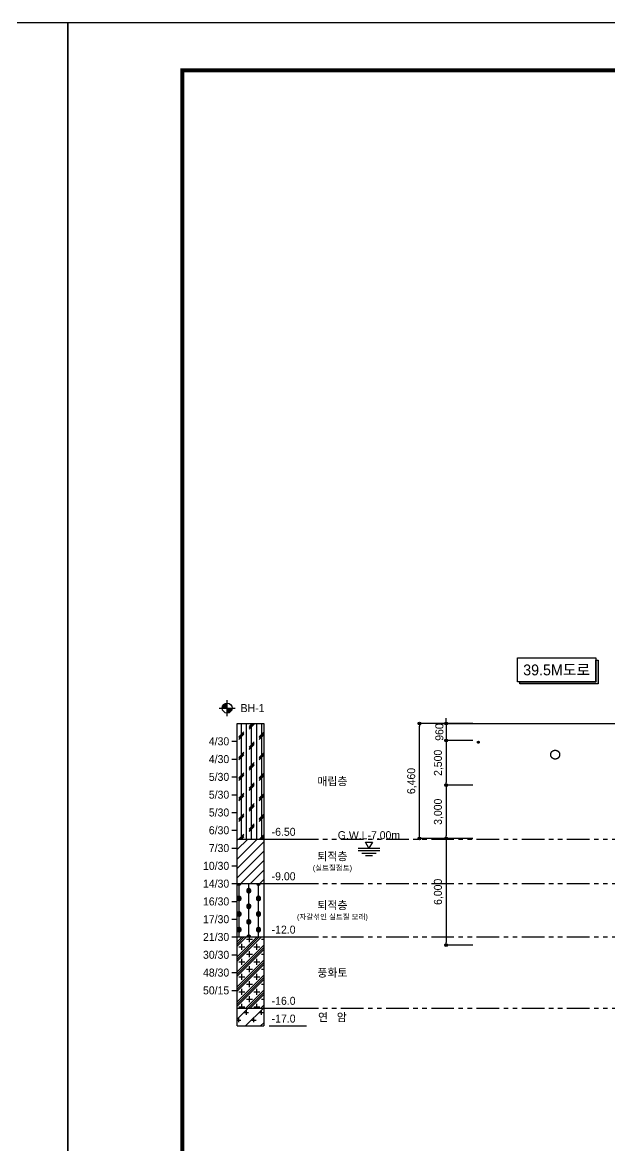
# Model space of a CAD drawing. Header units: millimetres. Extents: x 1073475 to 2890243, y -1340830 to -367733.
# Drawn here: x 1407529 to 1440523, y -430862 to -367733 of the extents above; entities that cross this region are included whole.
import ezdxf
from ezdxf.enums import TextEntityAlignment as Align
from ezdxf.xclip import XClip

# ---------------------------------------------------------------- set-up
doc = ezdxf.new("R2010")
doc.units = ezdxf.units.MM
doc.header["$LTSCALE"] = 50
doc.header["$XCLIPFRAME"] = 2
doc.header["$PDMODE"] = 3
doc.header["$PDSIZE"] = 100
doc.linetypes.add('HIDDEN2', pattern=[4.7625, 3.175, -1.5875])
doc.linetypes.add('PHANTOM', pattern=[63.5, 31.75, -6.35, 6.35, -6.35, 6.35, -6.35])
doc.layers.get('Defpoints').update_dxf_attribs({"color": 151})
for name, color, linetype in [('1-우수관로', 140, '우수'), ('11', 11, 'Continuous'), ('C-DIM', 7, 'Continuous'), ('SITE', 7, 'PHANTOM'), ('TEX', 3, 'Continuous'), ('TEXT', 3, 'Continuous'), ('연속지적도', 32, 'Continuous'), ('주상도', 7, 'Continuous'), ('주상도0', 222, 'Continuous'), ('지하지장물_가스관로', 2, 'Continuous'), ('지하지장물_상수관로', 5, 'HIDDEN2'), ('지하지장물_전기관로', 1, 'HIDDEN2'), ('지하지장물_통신관로', 7, 'HIDDEN2'), ('지하지장물_하수관거(오수)', 30, 'HIDDEN2'), ('현황', 9, 'Continuous')]:
    doc.layers.add(name, color=color, linetype=linetype)
doc.styles.add('LT', font='')
doc.styles.add('RXHG', font='arial.ttf')
doc.styles.get("Standard").update_dxf_attribs({"font": ''})
doc.styles.add('돋움', font='')
doc.styles.add('유형1', font='')
doc.styles.get('LT').set_extended_font_data('GulimChe')
doc.styles.get('Standard').set_extended_font_data('Dotum')
doc.styles.get('돋움').set_extended_font_data('Dotum')
doc.styles.get('유형1').set_extended_font_data('Gulim')
doc.linetypes.add('GAS_LINE', pattern='A,0.5,-0.2,["GAS",Standard,S=0.1,R=0,X=-0.1,Y=-0.05],-0.25', length=0.95)
doc.linetypes.add('KT_LINE', pattern='A,12.7,-5.08,["KT",Standard,S=2.54,R=0,X=-2.54,Y=-1.27],-6.35', length=24.13)
doc.linetypes.add('POWER_LINE', pattern='A,12.7,-5.08,["POWER",Standard,S=2.54,R=0,X=-2.54,Y=-1.27],-6.35', length=24.13)
doc.linetypes.add('SEWER_LINE', pattern='A,12.7,-5.08,["SEWER",Standard,S=2.54,R=0,X=-2.54,Y=-1.27],-6.35', length=24.13)
doc.linetypes.add('WATER_LINE', pattern='A,12.7,-5.08,["WATER",Standard,S=2.54,R=0,X=-2.54,Y=-1.27],-6.35', length=24.13)
doc.linetypes.add('우수', pattern='A,0.5,-0.05,["우수",LT,S=0.1,R=0,X=0,Y=-0.05],-0.4', length=0.95)
doc.dimstyles.new('ISO-25', dxfattribs={"dimtxt": 2.5, "dimasz": 1, "dimexe": 3, "dimexo": 0.625, "dimtad": 1, "dimtxsty": '유형1', "dimblk": 'DIMDOT', "dimcen": 1, "dimclrd": 4, "dimclre": 4, "dimclrt": 6, "dimadec": 0, "dimazin": 0, "dimtfac": 1, "dimtmove": 0, "dimatfit": 3, "dimldrblk": 'DIMDOT', "dimfxl": 1, "dimarcsym": 0})
doc.dimstyles.new('SAM-300', dxfattribs={"dimscale": 1.5, "dimtxt": 300, "dimasz": 100, "dimexe": 70, "dimexo": 0, "dimgap": 100, "dimtad": 1, "dimdec": 0, "dimzin": 0, "dimdsep": 46, "dimlunit": 6, "dimtxsty": '돋움', "dimblk": 'ORIGIN', "dimcen": 100, "dimclrd": 1, "dimclre": 1, "dimclrt": 7, "dimadec": 0, "dimazin": 0, "dimtfac": 1, "dimtdec": 0, "dimtix": 1, "dimtmove": 2, "dimatfit": 3, "dimfxl": 70, "dimtolj": 1, "dimtzin": 0, "dimlwd": -1, "dimlwe": -1, "dimarcsym": 0})

# ---------------------------------------------------------------- blocks, each defined once
blk = doc.blocks.new('DIMDOT')
at = {"color": 0}
blk.add_line((-2, 0), (2, 0), dxfattribs=at)
for radius in [0.5, 0.25]:
    blk.add_circle((0, 0), radius, dxfattribs=at)
blk = doc.blocks.new('dbox')
at = {"layer": '11'}
for p, q in [((4288, 57600), (81088, 57600)), ((4288, 1800), (4288, 57600))]:
    blk.add_line(p, q, dxfattribs=at)
at = {"layer": '11', "const_width": 150}
blk.add_lwpolyline([(81088, 1800), (4288, 1800), (4288, 57600), (81088, 57600)], close=True, dxfattribs=at)
at = {"layer": 'TEXT', "color": 7}
for p, q in [((0, 59400), (84100, 59400)), ((0, 0), (0, 59400)), ((84100, 59400), (84100, 0))]:
    blk.add_line(p, q, dxfattribs=at)
at = {"layer": 'TEX', "color": 6, "linetype": 'Continuous', "style": 'RXHG', "width": 1}
for tag, p in [('일자', (76628, 15972)), ('축척', (76628, 13925)), ('설계번호', (76684, 12170))]:
    blk.add_attdef(tag, p, '', height=300, dxfattribs=at)
at = {"layer": 'TEX', "color": 7, "linetype": 'Continuous', "style": 'RXHG', "width": 1}
blk.add_attdef('파일명', (81840, 4453), '', height=300, rotation=90, dxfattribs=at)
at = {"layer": 'TEX', "linetype": 'Continuous', "style": 'RXHG', "width": 1}
for tag, p in [('도면명-1', (77799, 3389)), ('도면명-2', (77799, 2662))]:
    blk.add_attdef(tag, text='', height=400, dxfattribs=at).set_placement(p, align=Align.CENTER)
blk = doc.blocks.new('_Origin')
at = {"color": 0, "linetype": 'ByBlock', "lineweight": -2}
blk.add_line((0, 0), (-1, 0), dxfattribs=at)
blk.add_circle((0, 0), 0.5, dxfattribs=at)
blk = doc.blocks.new('*D691')
at = {"layer": 'C-DIM', "color": 1, "ltscale": 0.2, "transparency": 16777216}
for p, q in [((1432836, -407140), (1431231, -407140)), ((1431336, -406990), (1431336, -406840)), ((1431336, -407140), (1431336, -408100)), ((1432836, -408100), (1431231, -408100)), ((1431336, -408250), (1431336, -408400))]:
    blk.add_line(p, q, dxfattribs=at)
at = {"layer": 'Defpoints', "color": 0, "ltscale": 0.2, "transparency": 16777216}
for p in [(1432836, -407140), (1431336, -408100), (1432836, -408100)]:
    blk.add_point(p, dxfattribs=at)
at = {"layer": 'C-DIM', "color": 1, "ltscale": 0.2, "transparency": 16777216, "xscale": 150, "yscale": 150, "zscale": 150}
for p, rotation in [((1431336, -407140), 270), ((1431336, -408100), 90)]:
    blk.add_blockref('_Origin', p, dxfattribs=dict(at, rotation=rotation))
at = {"layer": 'C-DIM', "color": 7, "ltscale": 0.2, "transparency": 16777216, "insert": (1430961, -407620), "char_height": 450, "attachment_point": 5, "rotation": 90, "style": '돋움'}
blk.add_mtext('\\A1;960', dxfattribs=at)
blk = doc.blocks.new('*D692')
at = {"layer": 'C-DIM', "color": 1, "ltscale": 0.2, "transparency": 16777216}
for p, q in [((1432836, -408100), (1431231, -408100)), ((1431336, -408250), (1431336, -410450)), ((1432836, -410600), (1431231, -410600))]:
    blk.add_line(p, q, dxfattribs=at)
at = {"layer": 'Defpoints', "color": 0, "ltscale": 0.2, "transparency": 16777216}
for p in [(1432836, -408100), (1431336, -410600), (1432836, -410600)]:
    blk.add_point(p, dxfattribs=at)
at = {"layer": 'C-DIM', "color": 1, "ltscale": 0.2, "transparency": 16777216, "xscale": 150, "yscale": 150, "zscale": 150}
for p, rotation in [((1431336, -408100), 90), ((1431336, -410600), 270)]:
    blk.add_blockref('_Origin', p, dxfattribs=dict(at, rotation=rotation))
at = {"layer": 'C-DIM', "color": 7, "ltscale": 0.2, "transparency": 16777216, "insert": (1430918, -409350), "char_height": 450, "attachment_point": 5, "rotation": 90, "style": '돋움'}
blk.add_mtext('\\A1;2,500', dxfattribs=at)
blk = doc.blocks.new('*D693')
at = {"layer": 'C-DIM', "color": 1, "ltscale": 0.2, "transparency": 16777216}
for p, q in [((1432836, -410600), (1431231, -410600)), ((1431336, -410750), (1431336, -413450)), ((1432836, -413600), (1431231, -413600))]:
    blk.add_line(p, q, dxfattribs=at)
at = {"layer": 'Defpoints', "color": 0, "ltscale": 0.2, "transparency": 16777216}
for p in [(1432836, -410600), (1431336, -413600), (1432836, -413600)]:
    blk.add_point(p, dxfattribs=at)
at = {"layer": 'C-DIM', "color": 1, "ltscale": 0.2, "transparency": 16777216, "xscale": 150, "yscale": 150, "zscale": 150}
for p, rotation in [((1431336, -410600), 90), ((1431336, -413600), 270)]:
    blk.add_blockref('_Origin', p, dxfattribs=dict(at, rotation=rotation))
at = {"layer": 'C-DIM', "color": 7, "ltscale": 0.2, "transparency": 16777216, "insert": (1430918, -412100), "char_height": 450, "attachment_point": 5, "rotation": 90, "style": '돋움'}
blk.add_mtext('\\A1;3,000', dxfattribs=at)
blk = doc.blocks.new('*D694')
at = {"layer": 'C-DIM', "color": 1, "ltscale": 0.2, "transparency": 16777216}
for p, q in [((1432836, -413600), (1431231, -413600)), ((1431336, -413750), (1431336, -419450)), ((1432836, -419600), (1431231, -419600))]:
    blk.add_line(p, q, dxfattribs=at)
at = {"layer": 'Defpoints', "color": 0, "ltscale": 0.2, "transparency": 16777216}
for p in [(1432836, -413600), (1431336, -419600), (1432836, -419600)]:
    blk.add_point(p, dxfattribs=at)
at = {"layer": 'C-DIM', "color": 1, "ltscale": 0.2, "transparency": 16777216, "xscale": 150, "yscale": 150, "zscale": 150}
for p, rotation in [((1431336, -413600), 90), ((1431336, -419600), 270)]:
    blk.add_blockref('_Origin', p, dxfattribs=dict(at, rotation=rotation))
at = {"layer": 'C-DIM', "color": 7, "ltscale": 0.2, "transparency": 16777216, "insert": (1430918, -416600), "char_height": 450, "attachment_point": 5, "rotation": 90, "style": '돋움'}
blk.add_mtext('\\A1;6,000', dxfattribs=at)
blk = doc.blocks.new('*D695')
at = {"layer": 'C-DIM', "color": 1, "ltscale": 0.2, "transparency": 16777216}
for p, q in [((1431336, -407140), (1429731, -407140)), ((1429836, -413450), (1429836, -407290)), ((1431336, -413600), (1429731, -413600))]:
    blk.add_line(p, q, dxfattribs=at)
at = {"layer": 'Defpoints', "color": 0, "ltscale": 0.2, "transparency": 16777216}
for p in [(1429836, -407140), (1431336, -407140), (1431336, -413600)]:
    blk.add_point(p, dxfattribs=at)
at = {"layer": 'C-DIM', "color": 1, "ltscale": 0.2, "transparency": 16777216, "xscale": 150, "yscale": 150, "zscale": 150}
for p, rotation in [((1429836, -407140), 90), ((1429836, -413600), 270)]:
    blk.add_blockref('_Origin', p, dxfattribs=dict(at, rotation=rotation))
at = {"layer": 'C-DIM', "color": 7, "ltscale": 0.2, "transparency": 16777216, "insert": (1429418, -410370), "char_height": 450, "attachment_point": 5, "rotation": 90, "style": '돋움'}
blk.add_mtext('\\A1;6,460', dxfattribs=at)
blk = doc.blocks.new('bh-1')
at = {"layer": '주상도'}
h = blk.add_hatch(color=0, dxfattribs=at)
h.paths.add_polyline_path([(-1315, 1142, 0.414214), (-1592, 864), (-1315, 864)])
h.paths.add_polyline_path([(-1315, 864), (-1315, 587, 0.414214), (-1037, 864)])
h = blk.add_hatch(dxfattribs=at)
h.set_pattern_fill('CORK', color=0, scale=2304, angle=90, style=0)
h.set_pattern_definition([(90, (-406087.6, -214353.86), (-288, 2e-14), []), (225, (-405943.6, -214209.86), (576, -576), [407.2935, -407.2935]), (225, (-405943.6, -214137.86), (576, -576), [407.2935, -407.2935]), (225, (-405943.6, -214065.86), (576, -576), [407.2935, -407.2935])])
h.paths.add_polyline_path([(750, -6500), (750, 0), (-750, 0), (-750, -6500)])
h = blk.add_hatch(dxfattribs=at)
h.set_pattern_fill('ANSI31', color=0, scale=3000, style=0)
h.set_pattern_definition([(45, (-405980.34, -212353.86), (-265.16504, 265.16504), [])])
h.paths.add_polyline_path([(750, -6500), (-750, -6500), (-750, -9000), (750, -9000)])
h = blk.add_hatch(dxfattribs=at)
h.set_pattern_fill('SMCR', color=0, scale=175, style=0)
h.set_pattern_definition([(0, (-405805.1, -212342.4), (0, 875), [73.5, -1020.25]), (0, (-405836.75, -212328.4), (0, 875), [136.85, -956.9]), (0, (-405855.6, -212314.4), (0, 875), [174.615, -919.135]), (0, (-405869.2, -212300.4), (0, 875), [201.705, -892.045]), (0, (-405879.3, -212286.4), (0, 875), [222.0575, -871.6925]), (0, (-405887, -212272.4), (0, 875), [237.405, -856.345]), (0, (-405892.7, -212258.4), (0, 875), [248.6925, -845.0575]), (0, (-405896.55, -212244.4), (0, 875), [256.4625, -837.2875]), (0, (-405898.8, -212230.4), (0, 875), [260.995, -832.755]), (0, (-405899.6, -212216.4), (0, 875), [262.5, -831.25]), (0, (-405898.8, -212202.4), (0, 875), [260.995, -832.755]), (0, (-405896.55, -212188.4), (0, 875), [256.4625, -837.2875]), (0, (-405892.7, -212174.4), (0, 875), [248.6925, -845.0575]), (0, (-405887, -212160.4), (0, 875), [237.405, -856.345]), (0, (-405879.3, -212146.4), (0, 875), [222.0575, -871.6925]), (0, (-405869.2, -212132.4), (0, 875), [201.705, -892.045]), (0, (-405855.6, -212118.4), (0, 875), [174.615, -919.135]), (0, (-405836.75, -212104.4), (0, 875), [136.85, -956.9]), (0, (-405805.1, -212090.4), (0, 875), [73.5, -1020.25]), (0, (-405258.2, -211904.9), (0, 875), [73.5, -1020.25]), (0, (-405289.9, -211890.9), (0, 875), [136.85, -956.9]), (0, (-405308.76, -211876.9), (0, 875), [174.615, -919.135]), (0, (-405322.3, -211862.9), (0, 875), [201.705, -892.045]), (0, (-405332.5, -211848.9), (0, 875), [222.0575, -871.6925]), (0, (-405340.15, -211834.9), (0, 875), [237.405, -856.345]), (0, (-405345.8, -211820.9), (0, 875), [248.6925, -845.0575]), (0, (-405349.7, -211806.9), (0, 875), [256.4625, -837.2875]), (0, (-405351.95, -211792.9), (0, 875), [260.995, -832.755]), (0, (-405352.7, -211778.9), (0, 875), [262.5, -831.25]), (0, (-405351.95, -211764.9), (0, 875), [260.995, -832.755]), (0, (-405349.7, -211750.9), (0, 875), [256.4625, -837.2875]), (0, (-405345.8, -211736.9), (0, 875), [248.6925, -845.0575]), (0, (-405340.15, -211722.9), (0, 875), [237.405, -856.345]), (0, (-405332.5, -211708.9), (0, 875), [222.0575, -871.6925]), (0, (-405322.3, -211694.9), (0, 875), [201.705, -892.045]), (0, (-405308.76, -211680.9), (0, 875), [174.615, -919.135]), (0, (-405289.9, -211666.9), (0, 875), [136.85, -956.9]), (0, (-405258.2, -211652.9), (0, 875), [73.5, -1020.25]), (90, (-405768.3, -212653.86), (-546.875, 3e-14), [])])
h.paths.add_polyline_path([(750, -9000), (-750, -9000), (-750, -12000), (750, -12000)])
h = blk.add_hatch(dxfattribs=at)
h.set_pattern_fill('HWR', color=0, scale=112.21875, style=0, pattern_type=2)
h.set_pattern_definition([(45, (-248107.5, -26924.9), (-421.875, 421.875), []), (45, (-248229, -26924.9), (-421.875, 421.875), []), (45, (-248350.5, -26924.9), (-421.875, 421.875), []), (0, (-247975.87, -26924.9), (421.875, 421.875), [337.5, -506.25]), (90, (-247807.1, -27093.64), (-421.875, 421.875), [337.5, -506.25])])
h.paths.add_polyline_path([(750, -12000), (-750, -12000), (-750, -16000), (750, -16000)])
h = blk.add_hatch(dxfattribs=at)
h.set_pattern_fill('YYST', color=0, scale=144, style=0)
h.set_pattern_definition([(45, (-405980.34, -212853.86), (-424.2675, 424.2675), []), (0, (-405804.75, -212985.04), (424.2096, 424.2096), [237.5568, -610.8624]), (90, (-405686, -213103.83), (-424.2096, 424.2096), [237.5568, -610.8624])])
h.paths.add_polyline_path([(750, -16000), (-750, -16000), (-750, -17000), (750, -17000)])
at = {"layer": '주상도', "color": 0}
for p, q in [((-1315, 418), (-1315, 1311)), ((-1761, 864), (-868, 864)), ((-750, -17000), (-750, 0)), ((-750, 0), (750, 0)), ((750, 0), (750, -17000)), ((-1050, -1000), (-750, -1000)), ((-1050, -2000), (-750, -2000)), ((-1050, -3000), (-750, -3000)), ((-1050, -4000), (-750, -4000)), ((-1050, -5000), (-750, -5000)), ((-1050, -6000), (-750, -6000)), ((-750, -6500), (750, -6500)), ((1050, -6500), (3150, -6500)), ((6652, -7000), (6458, -6674)), ((6458, -6674), (6846, -6674)), ((6846, -6674), (6652, -7000)), ((-1050, -7000), (-750, -7000)), ((6048, -7000), (7256, -7000)), ((6048, -7141), (7256, -7141)), ((6249, -7281), (7054, -7281)), ((6451, -7422), (6853, -7422)), ((-1050, -8000), (-750, -8000)), ((-1050, -9000), (-750, -9000)), ((-750, -9000), (750, -9000)), ((1050, -9000), (3150, -9000)), ((-1050, -10000), (-750, -10000)), ((-1050, -11000), (-750, -11000)), ((-1050, -12000), (-750, -12000)), ((-750, -12000), (750, -12000)), ((1050, -12000), (3150, -12000)), ((-1050, -13000), (-750, -13000)), ((-1050, -14000), (-750, -14000)), ((-1050, -15000), (-750, -15000)), ((-750, -16000), (750, -16000)), ((1050, -16000), (3150, -16000)), ((-750, -17000), (750, -17000)), ((1050, -17000), (3150, -17000))]:
    blk.add_line(p, q, dxfattribs=at)
blk.add_circle((-1315, 864), 277, dxfattribs=at)
at = {"layer": '주상도', "color": 0, "style": '돋움'}
blk.add_text('BH-1', height=450, dxfattribs=at).set_placement((111, 643), align=Align.CENTER)
for s, p in [('4/30', (-1200, -1000)), ('4/30', (-1200, -2000)), ('5/30', (-1200, -3000)), ('5/30', (-1200, -4000)), ('5/30', (-1200, -5000)), ('6/30', (-1200, -6000)), ('7/30', (-1200, -7000)), ('10/30', (-1200, -8000)), ('14/30', (-1200, -9000)), ('16/30', (-1200, -10000)), ('17/30', (-1200, -11000)), ('21/30', (-1200, -12000)), ('30/30', (-1200, -13000)), ('48/30', (-1200, -14000)), ('50/15', (-1200, -15000))]:
    blk.add_text(s, height=450, dxfattribs=at).set_placement(p, align=Align.MIDDLE_RIGHT)
for s, height, p in [('매립층', 450, (4600, -3249)), ('G.W.L-7.00m', 450, (6652, -6277)), ('퇴적층', 450, (4600, -7466)), ('(실트질점토)', 300, (4600, -8116)), ('퇴적층', 450, (4600, -10216)), ('(자갈섞인 실트질 모래)', 300, (4600, -10866)), ('풍화토', 450, (4600, -14009)), ('연   암', 450, (4600, -16510))]:
    blk.add_text(s, height=height, dxfattribs=at).set_placement(p, align=Align.MIDDLE_CENTER)
for s, p in [('-6.50', (1186, -6087)), ('-9.00', (1186, -8587)), ('-12.0', (1186, -11587)), ('-16.0', (1186, -15587)), ('-17.0', (1186, -16587))]:
    blk.add_text(s, height=450, dxfattribs=at).set_placement(p, align=Align.MIDDLE_LEFT)
blk = doc.blocks.new('A$405090834614')
at = {"layer": '1-우수관로', "color": 251, "linetype": '우수', "lineweight": 0, "ltscale": 80}
blk.add_lwpolyline([(185502, 13028), (184884, 22596), (180273, 88945), (172057, 168906), (121638, 164312), (118262, 188984)], dxfattribs=at)
at = {"layer": '연속지적도', "color": 251}
for p, q in [((195078, 143943), (209727, 2404)), ((209727, 2404), (195078, 143943))]:
    blk.add_line(p, q, dxfattribs=at)
at = {"layer": '지하지장물_가스관로', "color": 251, "linetype": 'GAS_LINE', "ltscale": 3}
blk.add_lwpolyline([(172043, 129154), (173937, 129308), (182760, 39013), (182551, 11068)], dxfattribs=at)
at = {"layer": '지하지장물_상수관로', "color": 251, "linetype": 'WATER_LINE', "ltscale": 3}
blk.add_lwpolyline([(165003, 177754), (176543, 74656), (179909, 44130), (180541, 14655)], dxfattribs=at)
at = {"layer": '지하지장물_전기관로', "color": 251, "linetype": 'POWER_LINE', "ltscale": 3}
blk.add_lwpolyline([(186670, 16637), (186590, 33534), (184398, 74092), (182595, 86963), (177310, 132594), (173297, 174213)], dxfattribs=at)
at = {"layer": '지하지장물_통신관로', "color": 251, "linetype": 'KT_LINE', "ltscale": 3}
blk.add_lwpolyline([(179973, 22140), (178340, 57330), (174617, 92638), (167709, 153756), (166514, 164057), (162819, 177078), (146292, 175121), (136183, 173575), (130490, 179990), (129558, 186301)], dxfattribs=at)
at = {"layer": '지하지장물_하수관거(오수)', "color": 251, "linetype": 'SEWER_LINE', "ltscale": 3}
blk.add_leader([(179646, 42130), (175452, 87903)], dimstyle='ISO-25', override={"dimgap": 0.625, "dimtad": 0, "dimclrd": 251}, dxfattribs=at)

msp = doc.modelspace()

# ---------------------------------------------------------------- linework, layer by layer
at = {"ltscale": 0.2}
msp.add_line((1430730.4, -407140), (1446990.7, -407140), dxfattribs=at)
at = {"layer": 'SITE'}
for centre, radius in [((1433147.7, -408190), 50), ((1437470, -408890), 250)]:
    msp.add_circle(centre, radius, dxfattribs=at)
at = {"layer": '주상도0', "linetype": 'PHANTOM', "ltscale": 0.8}
for points in [[(1420348.9, -413640), (1446990.7, -413640)], [(1420348.9, -416140), (1446990.7, -416140)], [(1420348.9, -419140), (1446990.7, -419140)], [(1420348.9, -423140), (1446990.7, -423140)]]:
    msp.add_lwpolyline(points, dxfattribs=at)

# ---------------------------------------------------------------- block references
at = {"xscale": 2, "yscale": 2, "zscale": 2}
msp.add_blockref('dbox', (1241882.7, -486533.1), dxfattribs=at)
ref = msp.add_blockref('A$405090834614', (1442878.4, -591810.2), dxfattribs=dict(rotation=83.9464212542183))
XClip(ref).set_block_clipping_path([(87977.8492422819, 202827.7349661703), (102823.6229538787, 62839.0134570275), (213801.3092563641, 74608.173144479), (198955.5355447673, 214596.8946536218)])
at = {"layer": '주상도'}
msp.add_blockref('bh-1', (1420348.9, -407140), dxfattribs=at)

# ---------------------------------------------------------------- dimensions: what is measured, and where the dimension line sits
at = {"layer": 'C-DIM', "ltscale": 0.2}
for base, p1, p2, picture, middle in [((1429836.3, -407140), (1431336.3, -413600), (1431336.3, -407140), '*D695', (1429417.7, -410370)), ((1431336.3, -408100), (1432836.3, -407140), (1432836.3, -408100), '*D691', (1430961, -407620)), ((1431336.3, -410600), (1432836.3, -408100), (1432836.3, -410600), '*D692', (1430917.7, -409350)), ((1431336.3, -413600), (1432836.3, -410600), (1432836.3, -413600), '*D693', (1430917.7, -412100)), ((1431336.3, -419600), (1432836.3, -413600), (1432836.3, -419600), '*D694', (1430917.7, -416600))]:
    dim = msp.add_linear_dim(base=base, p1=p1, p2=p2, angle=90, dimstyle='SAM-300', dxfattribs=at)
    dim.commit()
    dim.dimension.update_dxf_attribs({"geometry": picture, "text_midpoint": middle})

# ---------------------------------------------------------------- wipeouts: each hides what was drawn before it
msp.add_wipeout([(1435353.6, -403449.2), (1439751.9, -403449.2), (1439751.9, -404790), (1435353.6, -404790)]).dxf.layer = '현황'

# ---------------------------------------------------------------- next in the draw order: hatches: boundary and pattern name
at = {"layer": '현황'}
msp.add_hatch(color=256, dxfattribs=at).paths.add_polyline_path([(1435476.1, -404790), (1439751.9, -404790), (1439751.9, -403571.7), (1439874.4, -403571.7), (1439874.4, -404912.5), (1435476.1, -404912.5)])

# ---------------------------------------------------------------- next in the draw order: linework, layer by layer
for points in [[(1435353.6, -403449.2), (1439751.9, -403449.2), (1439751.9, -404790), (1435353.6, -404790)], [(1435476.1, -404790), (1439751.9, -404790), (1439751.9, -403571.7), (1439874.4, -403571.7), (1439874.4, -404912.5), (1435476.1, -404912.5)]]:
    msp.add_lwpolyline(points, close=True, dxfattribs=at)

# ---------------------------------------------------------------- next in the draw order: block references
at = {"xscale": 1.5, "yscale": 1.5, "zscale": 1.5}
msp.add_blockref('dbox', (1410082.7, -456833.1), dxfattribs=at)

# ---------------------------------------------------------------- next in the draw order: texts
at = {"layer": '현황', "style": '돋움'}
msp.add_text('39.5M도로', height=612.5, dxfattribs=at).set_placement((1437552.7, -404119.6), align=Align.MIDDLE)

doc.saveas('drawing.dxf')
